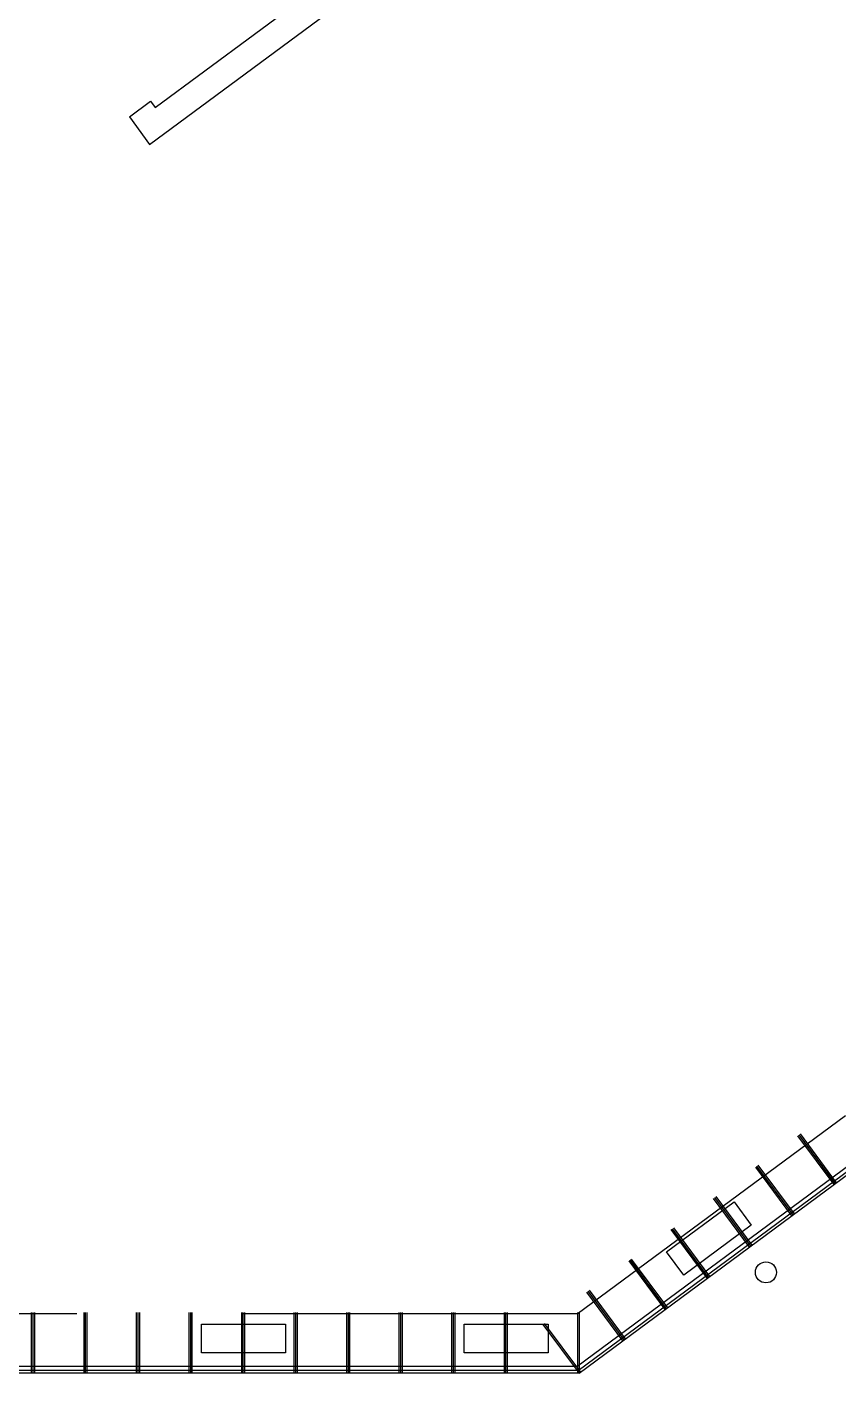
# Model space of a CAD drawing. Header units: millimetres. Extents: x 55520 to 96084, y -58491 to -49645.
# Drawn here: x 59576.92 to 59592.36, y -57740.13 to -57714.46 of the extents above; entities that cross this region are included whole.
import ezdxf

# ---------------------------------------------------------------- set-up
doc = ezdxf.new("R2010")
doc.units = ezdxf.units.MM
doc.linetypes.add('HIDDEN', pattern=[9.525, 6.35, -3.175])
for name, color, linetype in [('05_Mobiliário', 1, 'Continuous'), ('Alvenaria Corte', 30, 'Continuous'), ('Alvenaria Vista', 40, 'Continuous'), ('Cinza', 9, 'Continuous'), ('Esquadrias', 241, 'Continuous'), ('Pilares', 181, 'Continuous'), ('Projeção', 60, 'HIDDEN')]:
    doc.layers.add(name, color=color, linetype=linetype)

msp = doc.modelspace()

# ---------------------------------------------------------------- linework, layer by layer
at = {"layer": '05_Mobiliário'}
for points in [[(59590.705, -57737.274), (59589.42, -57738.226), (59589.092, -57737.784), (59590.378, -57736.832)], [(59581.838, -57739.709), (59580.238, -57739.709), (59580.238, -57739.159), (59581.838, -57739.159)], [(59586.838, -57739.709), (59585.238, -57739.709), (59585.238, -57739.159), (59586.838, -57739.159)]]:
    msp.add_lwpolyline(points, close=True, dxfattribs=at)
at = {"layer": 'Alvenaria Corte'}
for p, q in [((59579.253, -57716.697), (59586.526, -57711.311)), ((59579.36, -57715.996), (59584.342, -57712.306)), ((59578.869, -57716.173), (59579.271, -57715.875)), ((59579.271, -57715.875), (59579.36, -57715.996)), ((59578.869, -57716.173), (59579.253, -57716.697))]:
    msp.add_line(p, q, dxfattribs=at)
at = {"layer": 'Alvenaria Vista', "color": 1}
for q in [(59609.853, -57723.328), (59551.029, -57739.968)]:
    msp.add_line((59587.386, -57739.968), q, dxfattribs=at)
at = {"layer": 'Alvenaria Vista'}
msp.add_open_spline([(59423.514, -57798.825), (59463.082, -57747.087), (59502.65, -57695.348), (59542.218, -57643.61), (59549.466, -57636.301), (59556.714, -57628.992), (59563.963, -57621.683), (59574.888, -57615.418), (59585.813, -57609.153), (59596.738, -57602.887), (59607.709, -57603.663), (59618.68, -57604.438), (59629.651, -57605.213), (59666.163, -57648.985), (59702.675, -57692.757), (59739.187, -57736.529), (59752.038, -57750.994), (59764.89, -57765.458), (59777.742, -57779.923)], degree=3, knots=[20.322416, 20.322416, 20.322416, 20.322416, 21.305376, 21.305376, 21.305376, 22.305376, 22.305376, 22.305376, 23.305376, 23.305376, 23.305376, 24.305376, 24.305376, 24.305376, 25.305376, 25.305376, 25.305376, 25.593369, 25.593369, 25.593369, 25.593369], dxfattribs=at)
at = {"layer": 'Cinza'}
for p, q in [((59591.586, -57735.576), (59592.273, -57736.504)), ((59591.61, -57735.558), (59592.297, -57736.486)), ((59591.634, -57735.54), (59592.321, -57736.468)), ((59590.782, -57736.171), (59591.469, -57737.099)), ((59590.806, -57736.153), (59591.494, -57737.081)), ((59590.83, -57736.135), (59591.518, -57737.063)), ((59590.003, -57736.748), (59590.69, -57737.676)), ((59590.027, -57736.731), (59590.714, -57737.659)), ((59589.979, -57736.766), (59590.666, -57737.694)), ((59589.175, -57737.361), (59589.862, -57738.289)), ((59589.199, -57737.344), (59589.886, -57738.272)), ((59589.223, -57737.326), (59589.91, -57738.254)), ((59588.371, -57737.957), (59589.059, -57738.885)), ((59588.395, -57737.939), (59589.083, -57738.867)), ((59588.42, -57737.921), (59589.107, -57738.849)), ((59587.568, -57738.552), (59588.255, -57739.48)), ((59587.592, -57738.534), (59588.279, -57739.462)), ((59587.616, -57738.516), (59588.303, -57739.444)), ((59576.999, -57738.938), (59576.999, -57740.093)), ((59577.029, -57738.938), (59577.029, -57740.093)), ((59577.059, -57738.938), (59577.059, -57740.093)), ((59577.999, -57738.938), (59577.999, -57740.093)), ((59578.029, -57738.938), (59578.029, -57740.093)), ((59578.059, -57738.938), (59578.059, -57740.093)), ((59578.999, -57738.938), (59578.999, -57740.093)), ((59579.029, -57738.938), (59579.029, -57740.093)), ((59579.059, -57738.938), (59579.059, -57740.093)), ((59579.999, -57738.938), (59579.999, -57740.093)), ((59580.029, -57738.938), (59580.029, -57740.093)), ((59580.059, -57738.938), (59580.059, -57740.093)), ((59580.999, -57738.938), (59580.999, -57740.093)), ((59581.029, -57738.938), (59581.029, -57740.093)), ((59581.059, -57738.938), (59581.059, -57740.093)), ((59581.999, -57738.938), (59581.999, -57740.093)), ((59582.029, -57738.938), (59582.029, -57740.093)), ((59582.059, -57738.938), (59582.059, -57740.093)), ((59582.999, -57738.938), (59582.999, -57740.093)), ((59583.029, -57738.938), (59583.029, -57740.093)), ((59583.059, -57738.938), (59583.059, -57740.093)), ((59583.999, -57738.938), (59583.999, -57740.093)), ((59584.029, -57738.938), (59584.029, -57740.093)), ((59584.059, -57738.938), (59584.059, -57740.093)), ((59584.999, -57738.938), (59584.999, -57740.093)), ((59585.029, -57738.938), (59585.029, -57740.093)), ((59585.059, -57738.938), (59585.059, -57740.093)), ((59585.999, -57738.938), (59585.999, -57740.093)), ((59586.029, -57738.938), (59586.029, -57740.093)), ((59586.059, -57738.938), (59586.059, -57740.093)), ((59587.397, -57738.938), (59587.397, -57740.093)), ((59587.427, -57738.938), (59587.427, -57740.093)), ((59586.74, -57739.165), (59587.427, -57740.093)), ((59586.764, -57739.147), (59587.451, -57740.075))]:
    msp.add_line(p, q, dxfattribs=at)
at = {"layer": 'Esquadrias'}
for p, q in [((59587.411, -57740.043), (59609.898, -57723.388)), ((59587.427, -57740.093), (59609.928, -57723.428)), ((59587.411, -57740.043), (59551.029, -57740.043)), ((59587.427, -57740.093), (59551.029, -57740.093))]:
    msp.add_line(p, q, dxfattribs=at)
at = {"layer": 'Pilares'}
msp.add_circle((59590.983, -57738.175), 0.2, dxfattribs=at)
at = {"layer": 'Projeção'}
for q in [(59620.2, -57714.669), (59566.225, -57738.968)]:
    msp.add_line((59587.392, -57738.968), q, dxfattribs=at)

doc.saveas('drawing.dxf')
